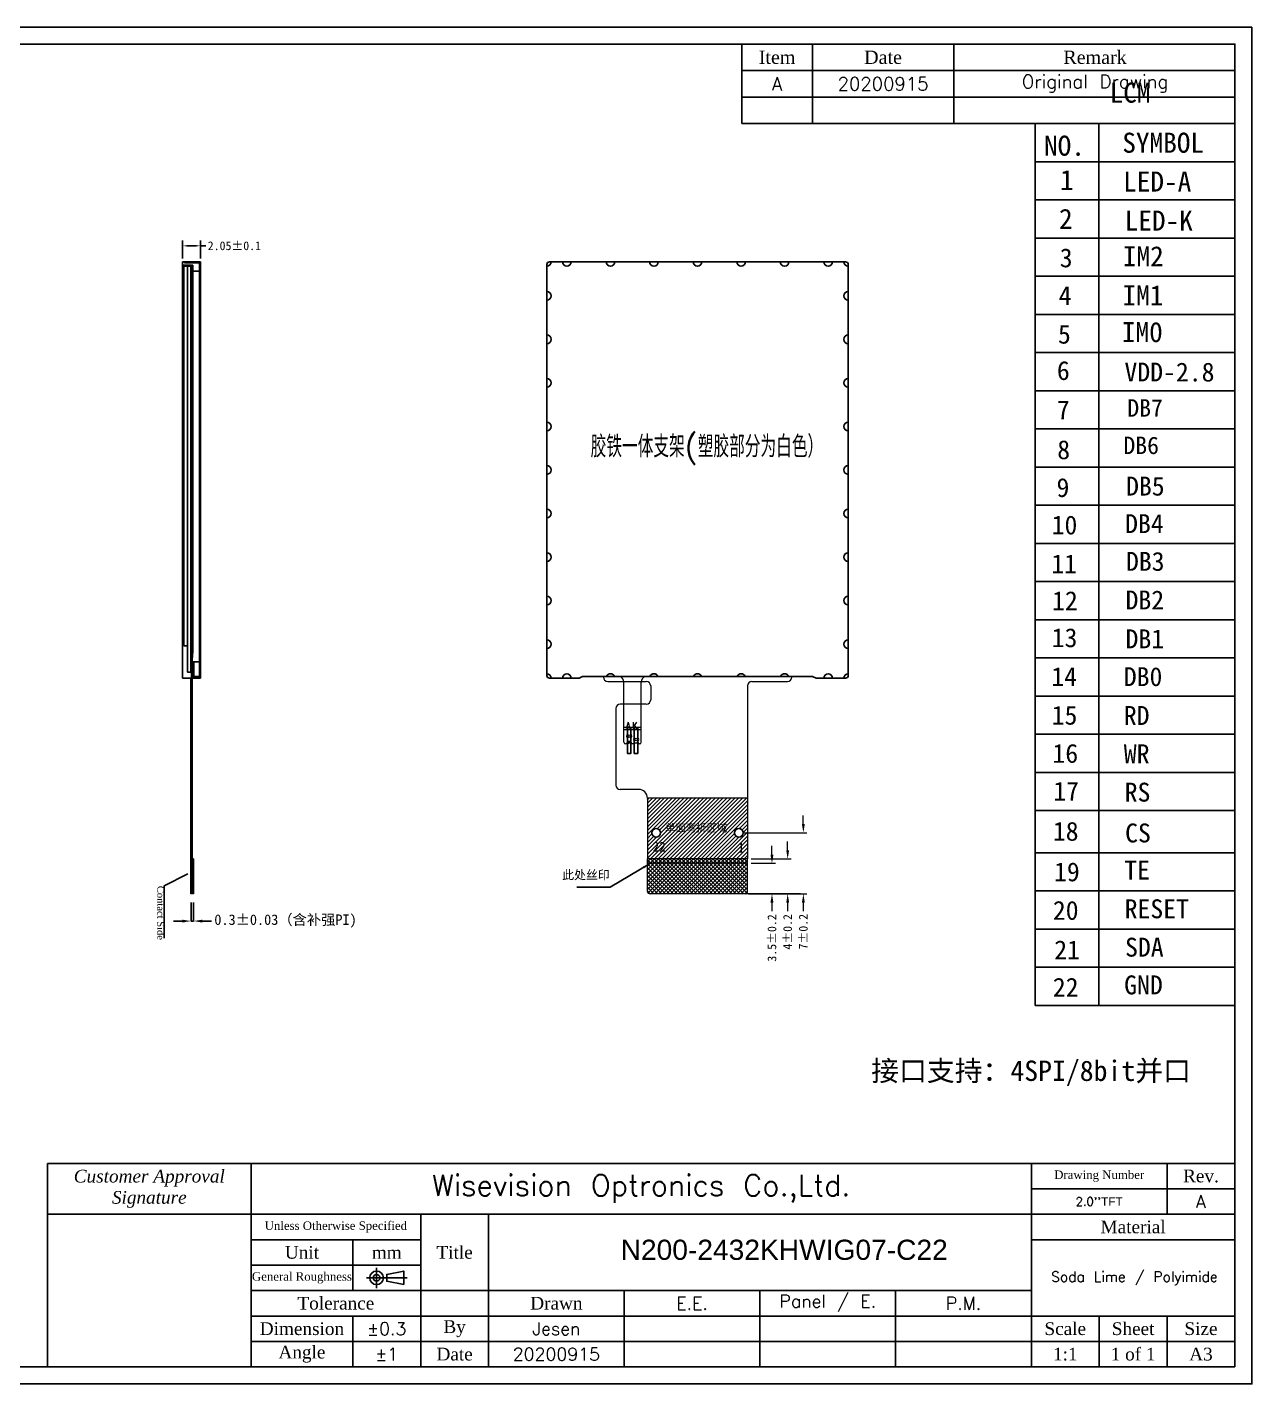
# Model space of a CAD drawing. Header units: millimetres. Extents: x 2479 to 2713, y 2230 to 2386.
# Drawn here: x 2572 to 2712.6, y 2230.1 to 2385.8 of the extents above; entities that cross this region are included whole.
import ezdxf

# ---------------------------------------------------------------- set-up
doc = ezdxf.new("R2010")
doc.units = ezdxf.units.MM
doc.linetypes.add('CENTER', pattern=[22, 20, -1, 0, -1])
for name, color, linetype in [('blu', 6, 'Continuous'), ('dim', 4, 'Continuous'), ('Dimension', 7, 'Continuous'), ('DWG', 7, 'Continuous'), ('fpc', 40, 'Continuous'), ('Frame', 7, 'Continuous'), ('Index', 7, 'Continuous'), ('OBJ-BEZAL', 3, 'Continuous'), ('TEXT', 7, 'Continuous')]:
    doc.layers.add(name, color=color, linetype=linetype)
doc.layers.add('标注', color=3, linetype='Continuous', lineweight=25)
doc.layers.add('遮光贴布', color=152, linetype='Continuous', lineweight=13)
doc.styles.add('RD', font='ROMAND.shx', dxfattribs={"width": 0.8})
doc.styles.get("Standard").update_dxf_attribs({"font": 'txt', "bigfont": 'gbcbig.shx'})
doc.styles.add('宋体', font='')
doc.styles.add('標注', font='')
doc.styles.get('宋体').set_extended_font_data('SimSun')
doc.styles.get('標注').set_extended_font_data('宋体')
doc.dimstyles.new('DIM', dxfattribs={"dimscale": 0.7, "dimtxt": 3, "dimasz": 2.5, "dimexe": 0.3, "dimexo": 0.2, "dimgap": 0.2, "dimtad": 0, "dimzin": 9, "dimdsep": 46, "dimtxsty": 'Standard', "dimcen": 0.5, "dimadec": 0, "dimazin": 0, "dimtp": 1.2, "dimtm": 1.2, "dimtfac": 1, "dimtmove": 0, "dimatfit": 3, "dimfxl": 1, "dimtolj": 1, "dimtzin": 1, "dimarcsym": 0})
doc.dimstyles.new('ISO-25$0', dxfattribs={"dimscale": 0.5, "dimtxt": 2, "dimasz": 2, "dimexe": 0.8, "dimexo": 0.8, "dimtad": 0, "dimrnd": 0.01, "dimzin": 9, "dimdsep": 46, "dimtxsty": 'Standard', "dimcen": 2.5, "dimadec": 0, "dimazin": 2, "dimtfac": 1, "dimtofl": 0, "dimtmove": 0, "dimatfit": 0, "dimfxl": 1, "dimlwd": 13, "dimlwe": 13, "dimarcsym": 0})
doc.dimstyles.get("Standard").update_dxf_attribs({"dimscale": 0.4, "dimtxt": 0.18, "dimasz": 0.18, "dimexe": 0.18, "dimexo": 0.0625, "dimgap": 0.09, "dimtad": 0, "dimtih": 1, "dimtoh": 1, "dimdec": 4, "dimzin": 0, "dimdsep": 46, "dimtxsty": 'Standard', "dimcen": 0.09, "dimadec": 0, "dimazin": 0, "dimtfac": 1, "dimtdec": 4, "dimtofl": 0, "dimtmove": 0, "dimatfit": 3, "dimfxl": 1, "dimtolj": 1, "dimtzin": 0, "dimarcsym": 0})
doc.dimstyles.new('副本 標注', dxfattribs={"dimscale": 0, "dimtxt": 0.8, "dimasz": 0.6, "dimexe": 0.6, "dimexo": 0.4, "dimgap": 0.2, "dimtad": 0, "dimdsep": 46, "dimtxsty": '標注', "dimcen": 0.6, "dimazin": 2, "dimtfac": 1, "dimtmove": 0, "dimatfit": 3, "dimfxl": 1, "dimtolj": 1, "dimtzin": 0, "dimarcsym": 0})
doc.dimstyles.new('标注', dxfattribs={"dimtxt": 1.2, "dimasz": 1, "dimexe": 0, "dimexo": 1, "dimgap": 0.2, "dimtad": 0, "dimrnd": 0.0005, "dimzin": 9, "dimdsep": 46, "dimtxsty": 'Standard', "dimcen": 0, "dimclrd": 3, "dimclre": 3, "dimclrt": 3, "dimadec": 0, "dimazin": 0, "dimtfac": 1, "dimtmove": 0, "dimatfit": 3, "dimfxl": 1, "dimlwd": -1, "dimlwe": -1, "dimarcsym": 0})

# ---------------------------------------------------------------- blocks, each defined once
blk = doc.blocks.new('*D63')
at = {"color": 0, "lineweight": -2}
for p, q in [((2589.84, 2359.3), (2589.84, 2361.34)), ((2590.44, 2360.74), (2591.29, 2360.74)), ((2591.89, 2359.3), (2591.89, 2361.34)), ((2591.89, 2360.74), (2592.49, 2360.74))]:
    blk.add_line(p, q, dxfattribs=at)
at = {"color": 0}
for points in [[(2590.44, 2360.84), (2590.44, 2360.64), (2589.84, 2360.74)], [(2591.29, 2360.84), (2591.29, 2360.64), (2591.89, 2360.74)]]:
    blk.add_solid(points, dxfattribs=at)
at = {"layer": 'Defpoints', "color": 0}
for p in [(2591.89, 2360.74), (2589.84, 2358.9), (2591.89, 2358.9)]:
    blk.add_point(p, dxfattribs=at)
at = {"color": 0, "insert": (2595.78, 2360.74), "char_height": 1, "attachment_point": 5, "style": '標注'}
blk.add_mtext('\\A1;2.05%%p0.1', dxfattribs=at)
blk = doc.blocks.new('*D90')
at = {"color": 7, "lineweight": 13}
for p, q in [((2659.29, 2291.34), (2659.29, 2292.34)), ((2655.1, 2290.34), (2659.69, 2290.34)), ((2654.8, 2286.34), (2659.69, 2286.34)), ((2659.29, 2285.34), (2659.29, 2284.34))]:
    blk.add_line(p, q, dxfattribs=at)
at = {"color": 7}
for points in [[(2659.13, 2291.34), (2659.46, 2291.34), (2659.29, 2290.34)], [(2659.13, 2285.34), (2659.46, 2285.34), (2659.29, 2286.34)]]:
    blk.add_solid(points, dxfattribs=at)
at = {"layer": 'Defpoints', "color": 0}
for p in [(2654.7, 2290.34), (2654.4, 2286.34), (2659.29, 2286.34)]:
    blk.add_point(p, dxfattribs=at)
at = {"color": 7, "insert": (2659.29, 2281.97), "char_height": 1, "attachment_point": 5, "rotation": 90, "style": '宋体'}
blk.add_mtext('4±0.2', dxfattribs=at)
blk = doc.blocks.new('*D91')
at = {"color": 7, "lineweight": 13}
for p, q in [((2657.49, 2290.84), (2657.49, 2291.84)), ((2655.1, 2289.84), (2657.89, 2289.84)), ((2654.8, 2286.34), (2657.89, 2286.34)), ((2657.49, 2285.34), (2657.49, 2284.34))]:
    blk.add_line(p, q, dxfattribs=at)
at = {"color": 7}
for points in [[(2657.32, 2290.84), (2657.66, 2290.84), (2657.49, 2289.84)], [(2657.32, 2285.34), (2657.66, 2285.34), (2657.49, 2286.34)]]:
    blk.add_solid(points, dxfattribs=at)
at = {"layer": 'Defpoints', "color": 0}
for p in [(2654.7, 2289.84), (2654.4, 2286.34), (2657.49, 2286.34)]:
    blk.add_point(p, dxfattribs=at)
at = {"color": 7, "insert": (2657.49, 2281.27), "char_height": 1, "attachment_point": 5, "rotation": 90, "style": '宋体'}
blk.add_mtext('3.5±0.2', dxfattribs=at)
blk = doc.blocks.new('*D92')
at = {"color": 7, "lineweight": 13}
for p, q in [((2661.09, 2294.34), (2661.09, 2295.34)), ((2654.1, 2293.34), (2661.49, 2293.34)), ((2654.8, 2286.34), (2661.49, 2286.34)), ((2661.09, 2285.34), (2661.09, 2284.34))]:
    blk.add_line(p, q, dxfattribs=at)
at = {"color": 7}
for points in [[(2660.93, 2294.34), (2661.26, 2294.34), (2661.09, 2293.34)], [(2660.93, 2285.34), (2661.26, 2285.34), (2661.09, 2286.34)]]:
    blk.add_solid(points, dxfattribs=at)
at = {"layer": 'Defpoints', "color": 0}
for p in [(2653.7, 2293.34), (2654.4, 2286.34), (2661.09, 2286.34)]:
    blk.add_point(p, dxfattribs=at)
at = {"color": 7, "insert": (2661.09, 2281.99), "char_height": 1, "attachment_point": 5, "rotation": 90, "style": '宋体'}
blk.add_mtext('7±0.2', dxfattribs=at)
blk = doc.blocks.new('*D93')
at = {"color": 7}
for p, q in [((2590.8, 2285.34), (2590.8, 2283.21)), ((2591.1, 2285.34), (2591.1, 2283.21)), ((2589.8, 2283.21), (2588.8, 2283.21)), ((2590.8, 2283.21), (2591.1, 2283.21)), ((2592.1, 2283.21), (2593.14, 2283.21))]:
    blk.add_line(p, q, dxfattribs=at)
for points in [[(2589.8, 2283.37), (2589.8, 2283.04), (2590.8, 2283.21)], [(2592.1, 2283.37), (2592.1, 2283.04), (2591.1, 2283.21)]]:
    blk.add_solid(points, dxfattribs=at)
at = {"layer": 'Defpoints', "color": 0}
for p in [(2590.8, 2286.34), (2591.1, 2286.34), (2591.1, 2283.21)]:
    blk.add_point(p, dxfattribs=at)
at = {"color": 7, "insert": (2601.65, 2283.21), "char_height": 1.2, "attachment_point": 5, "style": '宋体'}
blk.add_mtext('0.3%%p0.03（含补强PI)', dxfattribs=at)

msp = doc.modelspace()

# ---------------------------------------------------------------- hatches: boundary and pattern name
h = msp.add_hatch()
h.set_pattern_fill('ANSI31', color=256, scale=0.1, style=0)
h.set_pattern_definition([(45, (2024.5565, 1548.78153), (-0.2245064, 0.2245064), [])])
edge = h.paths.add_edge_path(flags=16)
edge.add_arc((2644.195, 2293.333), 0.5, 0, 360)
edge = h.paths.add_edge_path(flags=16)
edge.add_arc((2653.695, 2293.343), 0.5, 0, 360)
h.paths.add_polyline_path([(2654.695, 2297.322), (2643.195, 2297.322), (2643.195, 2290.343), (2654.695, 2290.343)])
h.paths.add_polyline_path([(2644.829, 2294.55), (2652.566, 2294.55), (2652.566, 2292.972), (2644.829, 2292.972)], flags=24)
h.paths.add_polyline_path([(2643.616, 2292.587), (2645.574, 2292.587), (2645.574, 2290.919), (2643.616, 2290.919)], flags=24)
h.paths.add_polyline_path([(2653.595, 2292.469), (2654.602, 2292.469), (2654.602, 2290.801), (2653.595, 2290.801)], flags=24)
h = msp.add_hatch()
h.set_pattern_fill('ANSI37', color=256, scale=0.1, style=0)
h.set_pattern_definition([(135, (3126.33608, 1548.78153), (0.2245064, 0.2245064), []), (45, (3126.33608, 1548.78153), (0.2245064, -0.2245064), [])])
edge = h.paths.add_edge_path()
edge.add_line((2591.098, 2290.343), (2591.098, 2286.343))
edge.add_line((2591.098, 2290.343), (2590.918, 2290.343))
edge.add_line((2590.918, 2290.343), (2590.918, 2286.343))
at = {"true_color": 0xff8000}
h = msp.add_hatch(dxfattribs=at)
h.set_pattern_fill('ANSI37', color=30, scale=0.1, style=0)
h.set_pattern_definition([(135, (3141.27524, 1548.78153), (0.2245064, 0.2245064), []), (45, (3141.27524, 1548.78153), (0.2245064, -0.2245064), [])])
edge = h.paths.add_edge_path()
edge.add_line((2654.695, 2290.343), (2643.195, 2290.343))
edge.add_line((2654.695, 2286.643), (2654.695, 2290.343))
edge.add_line((2643.195, 2286.643), (2643.195, 2290.343))
edge.add_line((2654.395, 2286.343), (2643.495, 2286.343))
edge.add_arc((2643.495, 2286.643), 0.3, 180, 270)
edge.add_arc((2654.395, 2286.643), 0.3, 270, 360)

# ---------------------------------------------------------------- linework, layer by layer
at = {"color": 0}
for p, q in [((2589.838, 2358.503), (2589.838, 2358.903)), ((2589.838, 2311.103), (2589.838, 2352.576))]:
    msp.add_line(p, q, dxfattribs=at)
for p, q in [((2590.998, 2314.193), (2590.998, 2358.503)), ((2589.968, 2358.403), (2590.368, 2358.403)), ((2589.988, 2358.403), (2589.988, 2314.802)), ((2590.368, 2358.403), (2590.768, 2358.403)), ((2590.388, 2358.403), (2590.388, 2311.803)), ((2590.788, 2358.403), (2590.788, 2311.803)), ((2589.988, 2314.802), (2590.388, 2314.802)), ((2590.388, 2311.803), (2590.788, 2311.803)), ((2590.918, 2311.103), (2590.918, 2313.193)), ((2591.128, 2311.103), (2589.838, 2311.103)), ((2591.098, 2290.343), (2591.098, 2286.343))]:
    msp.add_line(p, q)
at = {"color": 6}
msp.add_line((2591.128, 2311.103), (2591.888, 2311.103), dxfattribs=at)
for points in [[(2589.838, 2358.203), (2589.988, 2358.203), (2589.988, 2315.002), (2589.838, 2315.002)], [(2590.788, 2358.203), (2590.938, 2358.203), (2590.938, 2315.002), (2590.788, 2315.002)]]:
    msp.add_lwpolyline(points, close=True, dxfattribs=at)
for points in [[(2640.89, 2305.453), (2641.29, 2305.453), (2641.29, 2302.453), (2640.89, 2302.453)], [(2641.69, 2305.453), (2642.09, 2305.453), (2642.09, 2302.453), (2641.69, 2302.453)]]:
    msp.add_lwpolyline(points, close=True)
at = {"layer": 'blu', "color": 6, "lineweight": 5}
msp.add_line((2631.945, 2358.903), (2665.945, 2358.903), dxfattribs=at)
at = {"layer": 'dim', "color": 6}
for p, q in [((2590.038, 2358.903), (2591.888, 2358.903)), ((2590.038, 2358.803), (2590.038, 2358.903)), ((2590.038, 2358.803), (2591.788, 2358.803)), ((2591.788, 2311.303), (2591.788, 2358.803)), ((2591.888, 2311.103), (2591.888, 2358.903)), ((2631.645, 2358.603), (2631.645, 2311.403)), ((2631.645, 2358.603), (2631.645, 2311.403)), ((2631.645, 2358.603), (2631.645, 2311.403)), ((2665.945, 2358.903), (2631.945, 2358.903)), ((2665.945, 2358.903), (2631.945, 2358.903)), ((2666.245, 2358.603), (2666.245, 2311.403)), ((2666.245, 2358.603), (2666.245, 2311.403)), ((2666.245, 2358.603), (2666.245, 2311.403)), ((2631.945, 2311.103), (2635.345, 2311.103)), ((2635.345, 2311.103), (2631.945, 2311.103)), ((2631.945, 2311.103), (2635.345, 2311.103)), ((2635.345, 2311.103), (2635.746, 2311.303)), ((2662.145, 2311.303), (2635.746, 2311.303)), ((2662.545, 2311.103), (2662.145, 2311.303)), ((2662.545, 2311.103), (2665.945, 2311.103)), ((2665.945, 2311.103), (2662.545, 2311.103)), ((2662.545, 2311.103), (2665.945, 2311.103))]:
    msp.add_line(p, q, dxfattribs=at)
at = {"layer": 'dim', "color": 3}
msp.add_line((2641.09, 2303.678), (2641.09, 2303.886), dxfattribs=at)
at = {"layer": 'dim', "color": 6}
for centre, start, end in [((2631.945, 2358.603), 90, 180), ((2665.945, 2358.603), 0, 90), ((2631.945, 2311.403), 180, 270), ((2665.945, 2311.403), 270, 0)]:
    msp.add_arc(centre, 0.3, start, end, dxfattribs=at)
at = {"layer": 'DWG', "color": 30}
for p, q in [((2590.798, 2286.343), (2590.798, 2311.103)), ((2590.918, 2308.352), (2590.918, 2292.742))]:
    msp.add_line(p, q, dxfattribs=at)
at = {"layer": 'DWG', "color": 30, "lineweight": 0}
for p, q in [((2590.918, 2311.103), (2590.918, 2286.343)), ((2638.135, 2311.303), (2638.135, 2311.218)), ((2638.635, 2310.718), (2643.066, 2310.718)), ((2640.065, 2310.718), (2643.066, 2310.718)), ((2643.566, 2310.218), (2643.566, 2308.603)), ((2654.695, 2310.218), (2654.695, 2290.343)), ((2655.195, 2310.718), (2659.255, 2310.718)), ((2659.755, 2311.303), (2659.755, 2311.218)), ((2639.565, 2307.603), (2639.565, 2298.822)), ((2643.066, 2308.103), (2640.065, 2308.103)), ((2642.195, 2298.322), (2640.065, 2298.322)), ((2643.195, 2297.322), (2643.195, 2290.343)), ((2654.695, 2297.322), (2643.195, 2297.322)), ((2643.195, 2297.322), (2643.195, 2290.343)), ((2654.695, 2297.322), (2654.695, 2290.343)), ((2654.695, 2290.343), (2643.195, 2290.343)), ((2643.195, 2286.643), (2643.195, 2290.343)), ((2643.195, 2286.643), (2643.195, 2290.343)), ((2654.695, 2286.643), (2654.695, 2290.343)), ((2654.695, 2286.643), (2654.695, 2290.343)), ((2654.695, 2289.843), (2643.195, 2289.843)), ((2590.918, 2286.343), (2590.798, 2286.343)), ((2654.395, 2286.343), (2643.495, 2286.343)), ((2654.395, 2286.343), (2643.495, 2286.343))]:
    msp.add_line(p, q, dxfattribs=at)
at = {"layer": 'DWG', "color": 40, "lineweight": 0}
for p, q in [((2654.695, 2297.322), (2654.695, 2290.343)), ((2660.756, 2286.343), (2647.906, 2286.343))]:
    msp.add_line(p, q, dxfattribs=at)
at = {"layer": 'DWG', "color": 7, "lineweight": 0}
for p, q in [((2590.918, 2290.343), (2590.918, 2286.343)), ((2591.098, 2290.343), (2590.918, 2290.343)), ((2591.098, 2290.343), (2591.098, 2286.343)), ((2643.845, 2289.843), (2643.545, 2289.843)), ((2644.345, 2289.843), (2644.045, 2289.843)), ((2644.845, 2289.843), (2644.545, 2289.843)), ((2645.345, 2289.843), (2645.045, 2289.843)), ((2645.845, 2289.843), (2645.545, 2289.843)), ((2646.345, 2289.843), (2646.045, 2289.843)), ((2646.845, 2289.843), (2646.545, 2289.843)), ((2647.345, 2289.843), (2647.045, 2289.843)), ((2647.845, 2289.843), (2647.545, 2289.843)), ((2648.345, 2289.843), (2648.045, 2289.843)), ((2648.845, 2289.843), (2648.545, 2289.843)), ((2649.345, 2289.843), (2649.045, 2289.843)), ((2649.845, 2289.843), (2649.545, 2289.843)), ((2650.345, 2289.843), (2650.045, 2289.843)), ((2650.845, 2289.843), (2650.545, 2289.843)), ((2651.345, 2289.843), (2651.045, 2289.843)), ((2651.845, 2289.843), (2651.545, 2289.843)), ((2652.345, 2289.843), (2652.045, 2289.843)), ((2652.845, 2289.843), (2652.545, 2289.843)), ((2653.345, 2289.843), (2653.045, 2289.843)), ((2653.845, 2289.843), (2653.545, 2289.843)), ((2654.345, 2289.843), (2654.045, 2289.843)), ((2591.098, 2286.343), (2590.918, 2286.343)), ((2654.395, 2286.343), (2643.495, 2286.343))]:
    msp.add_line(p, q, dxfattribs=at)
at = {"layer": 'DWG', "color": 7, "lineweight": 0, "const_width": 0.1}
msp.add_lwpolyline([(2654.695, 2289.843), (2643.195, 2289.843)], dxfattribs=at)
at = {"layer": 'DWG', "color": 30, "lineweight": 0}
for centre, radius, start, end in [((2638.635, 2311.218), 0.5, 180, 270), ((2643.066, 2310.218), 0.5, 0, 90), ((2643.066, 2310.218), 0.5, 0, 90), ((2655.195, 2310.218), 0.5, 90, 180), ((2655.195, 2310.218), 0.5, 90, 180), ((2659.255, 2311.218), 0.5, 270, 0), ((2640.065, 2307.603), 0.5, 90, 180), ((2643.066, 2308.603), 0.5, 270, 0), ((2640.065, 2298.822), 0.5, 180, 270), ((2642.195, 2297.322), 1, 0, 90), ((2642.195, 2297.322), 1, 0, 90), ((2643.495, 2286.643), 0.3, 180, 270), ((2643.495, 2286.643), 0.3, 180, 270), ((2643.495, 2286.643), 0.3, 180, 270), ((2643.495, 2286.643), 0.3, 180, 270), ((2654.395, 2286.643), 0.3, 270, 0), ((2654.395, 2286.643), 0.3, 270, 0), ((2654.395, 2286.643), 0.3, 270, 0), ((2654.395, 2286.643), 0.3, 270, 0)]:
    msp.add_arc(centre, radius, start, end, dxfattribs=at)
at = {"layer": 'fpc', "lineweight": 5}
for p, q in [((2640.49, 2303.753), (2640.49, 2310.603)), ((2642.49, 2303.753), (2642.49, 2310.603)), ((2642.49, 2305.453), (2640.49, 2305.453)), ((2642.49, 2305.153), (2640.49, 2305.153)), ((2640.89, 2305.453), (2640.89, 2304.676)), ((2640.89, 2305.153), (2640.89, 2304.676)), ((2640.89, 2304.229), (2640.89, 2303.776)), ((2640.89, 2304.229), (2640.89, 2303.776)), ((2641.29, 2305.453), (2641.29, 2304.676)), ((2641.29, 2305.153), (2641.29, 2304.676)), ((2641.29, 2304.229), (2641.29, 2303.776)), ((2641.29, 2304.229), (2641.29, 2303.776)), ((2641.69, 2305.453), (2641.69, 2304.276)), ((2641.69, 2305.153), (2641.69, 2304.276)), ((2642.09, 2305.453), (2642.09, 2304.276)), ((2642.09, 2305.153), (2642.09, 2304.276)), ((2640.965, 2303.553), (2640.69, 2303.553)), ((2640.965, 2303.553), (2640.69, 2303.553)), ((2641.765, 2303.553), (2641.215, 2303.553)), ((2641.765, 2303.553), (2641.215, 2303.553)), ((2641.69, 2303.829), (2641.69, 2303.776)), ((2641.69, 2303.829), (2641.69, 2303.776)), ((2642.29, 2303.553), (2642.015, 2303.553)), ((2642.29, 2303.553), (2642.015, 2303.553)), ((2642.09, 2303.829), (2642.09, 2303.776)), ((2642.09, 2303.829), (2642.09, 2303.776))]:
    msp.add_line(p, q, dxfattribs=at)
for centre in [(2641.09, 2304.453), (2641.09, 2304.453), (2641.89, 2304.053), (2641.89, 2304.053)]:
    msp.add_circle(centre, 0.15, dxfattribs=at)
at = {"layer": 'fpc', "color": 40}
for centre in [(2644.195, 2293.333), (2644.195, 2293.333), (2653.695, 2293.343)]:
    msp.add_circle(centre, 0.5, dxfattribs=at)
at = {"layer": 'fpc', "color": 30}
for centre in [(2644.195, 2293.333), (2653.695, 2293.343)]:
    msp.add_circle(centre, 0.5, dxfattribs=at)
at = {"layer": 'fpc', "lineweight": 5}
for centre, radius, start, end in [((2639.69, 2310.603), 0.8, 0, 61.04498), ((2639.69, 2310.603), 0.8, 0, 61.04498), ((2643.29, 2310.603), 0.8, 118.95502, 180), ((2643.29, 2310.603), 0.8, 118.95502, 180), ((2641.09, 2304.453), 0.3, 131.81031, 228.18969), ((2641.09, 2304.453), 0.3, 131.81031, 228.18969), ((2641.09, 2304.453), 0.3, 311.81031, 48.18969), ((2641.09, 2304.453), 0.3, 311.81031, 48.18969), ((2641.89, 2304.053), 0.3, 131.81031, 228.18969), ((2641.89, 2304.053), 0.3, 131.81031, 228.18969), ((2641.89, 2304.053), 0.3, 311.81031, 48.18969), ((2641.89, 2304.053), 0.3, 311.81031, 48.18969), ((2640.69, 2303.753), 0.2, 180, 270), ((2640.69, 2303.753), 0.2, 180, 270), ((2641.09, 2303.553), 0.3, 131.81031, 180), ((2641.09, 2303.553), 0.3, 131.81031, 180), ((2641.09, 2303.553), 0.125, 0, 180), ((2641.09, 2303.553), 0.125, 0, 180), ((2641.09, 2303.553), 0.3, 360, 48.18969), ((2641.09, 2303.553), 0.3, 360, 48.18969), ((2641.89, 2303.553), 0.3, 131.81031, 180), ((2641.89, 2303.553), 0.3, 131.81031, 180), ((2641.89, 2303.553), 0.125, 360, 180), ((2641.89, 2303.553), 0.125, 360, 180), ((2641.89, 2303.553), 0.3, 360, 48.18969), ((2641.89, 2303.553), 0.3, 360, 48.18969), ((2642.29, 2303.753), 0.2, 270, 0), ((2642.29, 2303.753), 0.2, 270, 0)]:
    msp.add_arc(centre, radius, start, end, dxfattribs=at)
at = {"layer": 'Frame', "color": 7}
for p, q in [((2654.024, 2374.779), (2654.024, 2383.903)), ((2662.134, 2374.779), (2662.134, 2383.903)), ((2678.354, 2374.779), (2678.354, 2383.903)), ((2654.024, 2380.861), (2710.631, 2380.861)), ((2654.024, 2377.82), (2710.631, 2377.82)), ((2654.024, 2377.82), (2710.631, 2377.82)), ((2654.024, 2374.779), (2710.631, 2374.779)), ((2574.325, 2232.019), (2574.325, 2255.386)), ((2574.325, 2255.386), (2710.631, 2255.386)), ((2597.692, 2232.019), (2597.692, 2255.386)), ((2687.265, 2232.019), (2687.265, 2255.386)), ((2702.842, 2249.544), (2702.842, 2255.386)), ((2687.265, 2252.465), (2710.631, 2252.465)), ((2574.325, 2249.544), (2710.631, 2249.544)), ((2617.164, 2232.019), (2617.164, 2249.544)), ((2624.953, 2232.019), (2624.953, 2249.544)), ((2597.692, 2246.623), (2617.164, 2246.623)), ((2609.375, 2240.781), (2609.375, 2246.623)), ((2687.265, 2246.623), (2710.631, 2246.623)), ((2597.692, 2243.702), (2617.164, 2243.702)), ((2597.692, 2240.781), (2687.265, 2240.781)), ((2640.531, 2232.019), (2640.531, 2240.781)), ((2656.109, 2232.019), (2656.109, 2240.781)), ((2671.687, 2232.019), (2671.687, 2240.781)), ((2597.692, 2237.86), (2710.631, 2237.86)), ((2609.375, 2232.019), (2609.375, 2237.86)), ((2695.053, 2232.019), (2695.053, 2237.86)), ((2702.842, 2232.019), (2702.842, 2237.86)), ((2597.692, 2234.94), (2710.631, 2234.94))]:
    msp.add_line(p, q, dxfattribs=at)
at = {"layer": 'Frame', "color": 7, "linetype": 'CENTER'}
for p, q in [((2612.101, 2243.41), (2612.101, 2241.073)), ((2615.606, 2242.242), (2610.933, 2242.242))]:
    msp.add_line(p, q, dxfattribs=at)
at = {"layer": 'Frame', "color": 7}
for points in [[(2712.579, 2385.85), (2478.911, 2385.85), (2478.911, 2230.072), (2712.579, 2230.072)], [(2710.631, 2232.019), (2480.858, 2232.019), (2480.858, 2383.903), (2710.631, 2383.903)], [(2615.217, 2241.463), (2615.217, 2243.021), (2613.27, 2242.631), (2613.27, 2241.852)]]:
    msp.add_lwpolyline(points, close=True, dxfattribs=at)
for radius in [0.779, 0.389]:
    msp.add_circle((2612.101, 2242.242), radius, dxfattribs=at)
at = {"layer": 'OBJ-BEZAL', "color": 6}
for centre, start, end in [((2631.645, 2358.903), 270, 0), ((2631.645, 2358.903), 270, 0), ((2633.945, 2358.903), 180, 0), ((2633.945, 2358.903), 180, 0), ((2633.945, 2358.903), 180, 0), ((2633.945, 2358.903), 180, 0), ((2633.945, 2358.903), 180, 0), ((2633.945, 2358.903), 180, 0), ((2633.945, 2358.903), 180, 0), ((2633.945, 2358.903), 180, 0), ((2633.945, 2358.903), 180, 0), ((2633.945, 2358.903), 180, 0), ((2633.945, 2358.903), 180, 0), ((2633.945, 2358.903), 180, 0), ((2633.945, 2358.903), 180, 0), ((2633.945, 2358.903), 180, 0), ((2633.945, 2358.903), 180, 0), ((2638.945, 2358.903), 180, 0), ((2638.945, 2358.903), 180, 0), ((2638.945, 2358.903), 180, 0), ((2638.945, 2358.903), 180, 0), ((2638.945, 2358.903), 180, 0), ((2638.945, 2358.903), 180, 0), ((2638.945, 2358.903), 180, 0), ((2638.945, 2358.903), 180, 0), ((2638.945, 2358.903), 180, 0), ((2638.945, 2358.903), 180, 0), ((2638.945, 2358.903), 180, 0), ((2638.945, 2358.903), 180, 0), ((2638.945, 2358.903), 180, 0), ((2638.945, 2358.903), 180, 0), ((2638.945, 2358.903), 180, 0), ((2643.945, 2358.903), 180, 0), ((2643.945, 2358.903), 180, 0), ((2643.945, 2358.903), 180, 0), ((2643.945, 2358.903), 180, 0), ((2643.945, 2358.903), 180, 0), ((2643.945, 2358.903), 180, 0), ((2643.945, 2358.903), 180, 0), ((2643.945, 2358.903), 180, 0), ((2643.945, 2358.903), 180, 0), ((2643.945, 2358.903), 180, 0), ((2643.945, 2358.903), 180, 0), ((2643.945, 2358.903), 180, 0), ((2643.945, 2358.903), 180, 0), ((2643.945, 2358.903), 180, 0), ((2643.945, 2358.903), 180, 0), ((2648.945, 2358.903), 180, 0), ((2648.945, 2358.903), 180, 0), ((2648.945, 2358.903), 180, 0), ((2648.945, 2358.903), 180, 0), ((2648.945, 2358.903), 180, 0), ((2648.945, 2358.903), 180, 0), ((2648.945, 2358.903), 180, 0), ((2648.945, 2358.903), 180, 0), ((2648.945, 2358.903), 180, 0), ((2648.945, 2358.903), 180, 0), ((2648.945, 2358.903), 180, 0), ((2648.945, 2358.903), 180, 0), ((2648.945, 2358.903), 180, 0), ((2648.945, 2358.903), 180, 0), ((2648.945, 2358.903), 180, 0), ((2653.945, 2358.903), 180, 0), ((2653.945, 2358.903), 180, 0), ((2653.945, 2358.903), 180, 0), ((2653.945, 2358.903), 180, 0), ((2653.945, 2358.903), 180, 0), ((2653.945, 2358.903), 180, 0), ((2653.945, 2358.903), 180, 0), ((2653.945, 2358.903), 180, 0), ((2653.945, 2358.903), 180, 0), ((2653.945, 2358.903), 180, 0), ((2653.945, 2358.903), 180, 0), ((2653.945, 2358.903), 180, 0), ((2653.945, 2358.903), 180, 0), ((2653.945, 2358.903), 180, 0), ((2653.945, 2358.903), 180, 0), ((2658.945, 2358.903), 180, 0), ((2658.945, 2358.903), 180, 0), ((2658.945, 2358.903), 180, 0), ((2658.945, 2358.903), 180, 0), ((2658.945, 2358.903), 180, 0), ((2658.945, 2358.903), 180, 0), ((2658.945, 2358.903), 180, 0), ((2658.945, 2358.903), 180, 0), ((2658.945, 2358.903), 180, 0), ((2658.945, 2358.903), 180, 0), ((2658.945, 2358.903), 180, 0), ((2658.945, 2358.903), 180, 0), ((2658.945, 2358.903), 180, 0), ((2658.945, 2358.903), 180, 0), ((2658.945, 2358.903), 180, 0), ((2663.945, 2358.903), 180, 0), ((2663.945, 2358.903), 180, 0), ((2663.945, 2358.903), 180, 0), ((2663.945, 2358.903), 180, 0), ((2663.945, 2358.903), 180, 0), ((2663.945, 2358.903), 180, 0), ((2663.945, 2358.903), 180, 0), ((2663.945, 2358.903), 180, 0), ((2663.945, 2358.903), 180, 0), ((2663.945, 2358.903), 180, 0), ((2663.945, 2358.903), 180, 0), ((2663.945, 2358.903), 180, 0), ((2663.945, 2358.903), 180, 0), ((2663.945, 2358.903), 180, 0), ((2663.945, 2358.903), 180, 0), ((2666.245, 2358.903), 180, 270), ((2666.245, 2358.903), 180, 270), ((2631.645, 2355.003), 270, 90), ((2631.645, 2355.003), 270, 90), ((2631.645, 2355.003), 270, 90), ((2631.645, 2355.003), 270, 90), ((2666.245, 2355.003), 90, 270), ((2666.245, 2355.003), 90, 270), ((2666.245, 2355.003), 90, 270), ((2666.245, 2355.003), 90, 270), ((2631.645, 2350.003), 270, 90), ((2631.645, 2350.003), 270, 90), ((2631.645, 2350.003), 270, 90), ((2631.645, 2350.003), 270, 90), ((2666.245, 2350.003), 90, 270), ((2666.245, 2350.003), 90, 270), ((2666.245, 2350.003), 90, 270), ((2666.245, 2350.003), 90, 270), ((2631.645, 2345.003), 270, 90), ((2631.645, 2345.003), 270, 90), ((2631.645, 2345.003), 270, 90), ((2631.645, 2345.003), 270, 90), ((2666.245, 2345.003), 90, 270), ((2666.245, 2345.003), 90, 270), ((2666.245, 2345.003), 90, 270), ((2666.245, 2345.003), 90, 270), ((2631.645, 2340.003), 270, 90), ((2631.645, 2340.003), 270, 90), ((2631.645, 2340.003), 270, 90), ((2631.645, 2340.003), 270, 90), ((2666.245, 2340.003), 90, 270), ((2666.245, 2340.003), 90, 270), ((2666.245, 2340.003), 90, 270), ((2666.245, 2340.003), 90, 270), ((2631.645, 2335.003), 270, 90), ((2631.645, 2335.003), 270, 90), ((2631.645, 2335.003), 270, 90), ((2631.645, 2335.003), 270, 90), ((2666.245, 2335.003), 90, 270), ((2666.245, 2335.003), 90, 270), ((2666.245, 2335.003), 90, 270), ((2666.245, 2335.003), 90, 270), ((2631.645, 2330.003), 270, 90), ((2631.645, 2330.003), 270, 90), ((2631.645, 2330.003), 270, 90), ((2631.645, 2330.003), 270, 90), ((2666.245, 2330.003), 90, 270), ((2666.245, 2330.003), 90, 270), ((2666.245, 2330.003), 90, 270), ((2666.245, 2330.003), 90, 270), ((2631.645, 2325.003), 270, 90), ((2631.645, 2325.003), 270, 90), ((2631.645, 2325.003), 270, 90), ((2631.645, 2325.003), 270, 90), ((2666.245, 2325.003), 90, 270), ((2666.245, 2325.003), 90, 270), ((2666.245, 2325.003), 90, 270), ((2666.245, 2325.003), 90, 270), ((2631.645, 2320.003), 270, 90), ((2631.645, 2320.003), 270, 90), ((2631.645, 2320.003), 270, 90), ((2631.645, 2320.003), 270, 90), ((2666.245, 2320.003), 90, 270), ((2666.245, 2320.003), 90, 270), ((2666.245, 2320.003), 90, 270), ((2666.245, 2320.003), 90, 270), ((2631.645, 2315.003), 270, 90), ((2631.645, 2315.003), 270, 90), ((2631.645, 2315.003), 270, 90), ((2631.645, 2315.003), 270, 90), ((2666.245, 2315.003), 90, 270), ((2666.245, 2315.003), 90, 270), ((2666.245, 2315.003), 90, 270), ((2666.245, 2315.003), 90, 270), ((2631.645, 2311.103), 0, 90), ((2631.645, 2311.103), 0, 90), ((2633.945, 2311.103), 0, 180), ((2633.945, 2311.103), 0, 180), ((2633.945, 2311.103), 0, 180), ((2633.945, 2311.103), 0, 180), ((2633.945, 2311.103), 0, 180), ((2633.945, 2311.103), 0, 180), ((2633.945, 2311.103), 0, 180), ((2633.945, 2311.103), 0, 180), ((2633.945, 2311.103), 0, 180), ((2633.945, 2311.103), 0, 180), ((2633.945, 2311.103), 0, 180), ((2633.945, 2311.103), 0, 180), ((2633.945, 2311.103), 0, 180), ((2633.945, 2311.103), 0, 180), ((2633.945, 2311.103), 0, 180), ((2638.945, 2311.103), 23.57818, 156.42182), ((2638.945, 2311.103), 23.57818, 156.42182), ((2638.945, 2311.103), 23.57818, 156.42182), ((2638.945, 2311.103), 23.57818, 156.42182), ((2638.945, 2311.103), 23.57818, 156.42182), ((2638.945, 2311.103), 23.57818, 156.42182), ((2638.945, 2311.103), 23.57818, 156.42182), ((2638.945, 2311.103), 23.57818, 156.42182), ((2638.945, 2311.103), 23.57818, 156.42182), ((2638.945, 2311.103), 23.57818, 156.42182), ((2638.945, 2311.103), 23.57818, 156.42182), ((2638.945, 2311.103), 23.57818, 156.42182), ((2638.945, 2311.103), 23.57818, 156.42182), ((2638.945, 2311.103), 23.57818, 156.42182), ((2638.945, 2311.103), 23.57818, 156.42182), ((2643.945, 2311.103), 23.57818, 156.42182), ((2643.945, 2311.103), 23.57818, 156.42182), ((2643.945, 2311.103), 23.57818, 156.42182), ((2643.945, 2311.103), 23.57818, 156.42182), ((2643.945, 2311.103), 23.57818, 156.42182), ((2643.945, 2311.103), 23.57818, 156.42182), ((2643.945, 2311.103), 23.57818, 156.42182), ((2643.945, 2311.103), 23.57818, 156.42182), ((2643.945, 2311.103), 23.57818, 156.42182), ((2643.945, 2311.103), 23.57818, 156.42182), ((2643.945, 2311.103), 23.57818, 156.42182), ((2643.945, 2311.103), 23.57818, 156.42182), ((2643.945, 2311.103), 23.57818, 156.42182), ((2643.945, 2311.103), 23.57818, 156.42182), ((2643.945, 2311.103), 23.57818, 156.42182), ((2648.945, 2311.103), 23.57818, 156.42182), ((2648.945, 2311.103), 23.57818, 156.42182), ((2648.945, 2311.103), 23.57818, 156.42182), ((2648.945, 2311.103), 23.57818, 156.42182), ((2648.945, 2311.103), 23.57818, 156.42182), ((2648.945, 2311.103), 23.57818, 156.42182), ((2648.945, 2311.103), 23.57818, 156.42182), ((2648.945, 2311.103), 23.57818, 156.42182), ((2648.945, 2311.103), 23.57818, 156.42182), ((2648.945, 2311.103), 23.57818, 156.42182), ((2648.945, 2311.103), 23.57818, 156.42182), ((2648.945, 2311.103), 23.57818, 156.42182), ((2648.945, 2311.103), 23.57818, 156.42182), ((2648.945, 2311.103), 23.57818, 156.42182), ((2648.945, 2311.103), 23.57818, 156.42182), ((2653.945, 2311.103), 23.57818, 156.42182), ((2653.945, 2311.103), 23.57818, 156.42182), ((2653.945, 2311.103), 23.57818, 156.42182), ((2653.945, 2311.103), 23.57818, 156.42182), ((2653.945, 2311.103), 23.57818, 156.42182), ((2653.945, 2311.103), 23.57818, 156.42182), ((2653.945, 2311.103), 23.57818, 156.42182), ((2653.945, 2311.103), 23.57818, 156.42182), ((2653.945, 2311.103), 23.57818, 156.42182), ((2653.945, 2311.103), 23.57818, 156.42182), ((2653.945, 2311.103), 23.57818, 156.42182), ((2653.945, 2311.103), 23.57818, 156.42182), ((2653.945, 2311.103), 23.57818, 156.42182), ((2653.945, 2311.103), 23.57818, 156.42182), ((2653.945, 2311.103), 23.57818, 156.42182), ((2658.945, 2311.103), 23.57818, 156.42182), ((2658.945, 2311.103), 23.57818, 156.42182), ((2658.945, 2311.103), 23.57818, 156.42182), ((2658.945, 2311.103), 23.57818, 156.42182), ((2658.945, 2311.103), 23.57818, 156.42182), ((2658.945, 2311.103), 23.57818, 156.42182), ((2658.945, 2311.103), 23.57818, 156.42182), ((2658.945, 2311.103), 23.57818, 156.42182), ((2658.945, 2311.103), 23.57818, 156.42182), ((2658.945, 2311.103), 23.57818, 156.42182), ((2658.945, 2311.103), 23.57818, 156.42182), ((2658.945, 2311.103), 23.57818, 156.42182), ((2658.945, 2311.103), 23.57818, 156.42182), ((2658.945, 2311.103), 23.57818, 156.42182), ((2658.945, 2311.103), 23.57818, 156.42182), ((2663.945, 2311.103), 0, 180), ((2663.945, 2311.103), 0, 180), ((2663.945, 2311.103), 0, 180), ((2663.945, 2311.103), 0, 180), ((2663.945, 2311.103), 0, 180), ((2663.945, 2311.103), 0, 180), ((2663.945, 2311.103), 0, 180), ((2663.945, 2311.103), 0, 180), ((2663.945, 2311.103), 0, 180), ((2663.945, 2311.103), 0, 180), ((2663.945, 2311.103), 0, 180), ((2663.945, 2311.103), 0, 180), ((2663.945, 2311.103), 0, 180), ((2663.945, 2311.103), 0, 180), ((2663.945, 2311.103), 0, 180), ((2666.245, 2311.103), 90, 180), ((2666.245, 2311.103), 90, 180)]:
    msp.add_arc(centre, 0.5, start, end, dxfattribs=at)
at = {"layer": 'TEXT', "color": 7}
for p, q in [((2687.708, 2374.779), (2710.631, 2374.779)), ((2687.708, 2374.779), (2687.708, 2273.522)), ((2695.012, 2374.779), (2695.012, 2273.522)), ((2710.631, 2374.779), (2710.631, 2273.522)), ((2687.708, 2370.397), (2710.631, 2370.397)), ((2687.708, 2366.015), (2710.631, 2366.015)), ((2687.708, 2361.633), (2710.631, 2361.633)), ((2687.708, 2357.251), (2710.631, 2357.251)), ((2687.708, 2352.869), (2710.631, 2352.869)), ((2687.708, 2348.487), (2710.631, 2348.487)), ((2687.708, 2344.105), (2710.631, 2344.105)), ((2687.708, 2339.723), (2710.631, 2339.723)), ((2687.708, 2335.341), (2710.631, 2335.341)), ((2687.708, 2330.959), (2710.631, 2330.959)), ((2687.708, 2326.577), (2710.631, 2326.577)), ((2687.708, 2322.195), (2710.631, 2322.195)), ((2687.708, 2317.813), (2710.631, 2317.813)), ((2687.708, 2313.431), (2710.631, 2313.431)), ((2687.708, 2309.049), (2710.631, 2309.049)), ((2687.708, 2304.667), (2710.631, 2304.667)), ((2687.708, 2300.285), (2710.631, 2300.285)), ((2687.708, 2295.903), (2710.631, 2295.903)), ((2687.708, 2291.05), (2710.631, 2291.05)), ((2687.708, 2286.668), (2710.631, 2286.668)), ((2687.708, 2282.286), (2710.631, 2282.286)), ((2687.708, 2277.904), (2710.631, 2277.904)), ((2687.708, 2273.522), (2710.631, 2273.522))]:
    msp.add_line(p, q, dxfattribs=at)
at = {"layer": '标注', "color": 0}
for p, q in [((2590.038, 2358.903), (2589.838, 2358.903)), ((2589.838, 2358.503), (2590.998, 2358.503)), ((2589.838, 2352.576), (2589.838, 2358.503)), ((2590.998, 2357.843), (2591.788, 2357.843)), ((2590.998, 2314.193), (2590.918, 2313.193)), ((2590.918, 2313.193), (2590.918, 2313.043)), ((2591.788, 2312.983), (2590.918, 2312.983)), ((2591.128, 2312.983), (2591.128, 2311.103)), ((2591.788, 2311.303), (2591.128, 2311.303))]:
    msp.add_line(p, q, dxfattribs=at)
at = {"layer": '遮光贴布', "color": 2, "lineweight": 5}
for p, q in [((2590.918, 2314.193), (2590.918, 2358.503)), ((2590.919, 2314.199), (2590.839, 2313.199)), ((2590.838, 2311.103), (2590.838, 2313.193))]:
    msp.add_line(p, q, dxfattribs=at)

# ---------------------------------------------------------------- texts
at = {"color": 6, "insert": (2652.349, 2294.333), "char_height": 0.86883, "width": 7.40942, "attachment_point": 3, "style": '宋体'}
msp.add_mtext('{\\fSimSun|b0|i0|c134|p54;单面弯折区域}', dxfattribs=at)
at = {"color": 7, "attachment_point": 1, "style": '宋体'}
for s, insert, char_height, width in [('{\\fSimSun|b0|i0|c134|p54;此处丝印}', (2633.412, 2289.004), 1, 1.13686837721616e-13), ('{\\fSimSun|b0|i0|c134|p54;\\H1.329x;接口支持：4SPI/8bit并口}', (2668.884, 2267.195), 1.7622, 40.28164)]:
    msp.add_mtext(s, dxfattribs=dict(at, insert=insert, char_height=char_height, width=width))
at = {"layer": 'dim', "lineweight": 5, "char_height": 0.766, "width": 0.40041, "attachment_point": 3, "style": 'RD'}
for s, insert in [('A', (2641.207, 2306.041)), ('K', (2642.017, 2306.041))]:
    msp.add_mtext(s, dxfattribs=dict(at, insert=insert))
at = {"layer": 'Dimension', "color": 7, "insert": (2640.117, 2246.626), "char_height": 2.31443, "width": 256.17487, "attachment_point": 1}
msp.add_mtext('{\\fArial|b0|i0|c0|p32;N200-2432KHWIG07-C22}', dxfattribs=at)
at = {"layer": 'DWG', "color": 7, "lineweight": 0, "char_height": 1.112, "attachment_point": 3, "line_spacing_factor": 0.6, "style": '宋体'}
for s, insert, width in [('22', (2645.296, 2292.309), 1.77921), ('22', (2645.296, 2292.309), 1.77921), ('1', (2654.324, 2292.191), 0.88961), ('1', (2654.324, 2292.191), 0.88961)]:
    msp.add_mtext(s, dxfattribs=dict(at, insert=insert, width=width))
at = {"layer": 'Frame', "color": 7, "attachment_point": 5}
for s, insert, char_height in [('{\\fTimes New Roman|b0|i0|c0|p18;Item}', (2658.079, 2382.382), 1.52064), ('{\\fTimes New Roman|b0|i0|c0|p18;Date}', (2670.244, 2382.382), 1.52064), ('{\\fTimes New Roman|b0|i0|c0|p18;Remark}', (2694.575, 2382.382), 1.52064), ('Original Drawing', (2694.575, 2379.341), 1.52064), ('A', (2658.079, 2379.341), 1.521), ('20200915', (2670.244, 2379.341), 1.5206), ('{\\fTimes New Roman|b0|i1|c0|p18;Customer Approval\\PSignature}', (2586.009, 2252.465), 1.46042), ('Wisevision Optronics Co.,Ltd.', (2642.478, 2252.465), 2.43404), ('{\\fTimes New Roman|b0|i0|c0|p18;Drawing Number}', (2695.053, 2253.925), 0.97362), ('{\\fTimes New Roman|b0|i0|c0|p18;Rev.}', (2706.737, 2253.925), 1.46042), ("2.0''{\\fArial|b0|i0|c0|p32;TFT}", (2695.053, 2251.004), 0.97362), ('A', (2706.737, 2251.004), 1.46), ('{\\fTimes New Roman|b0|i0|c0|p18;Unless Otherwise Specified}', (2607.428, 2248.083), 0.97362), ('{\\fTimes New Roman|b0|i0|c0|p18;Material}', (2698.948, 2248.083), 1.46042), ('{\\fTimes New Roman|b0|i0|c0|p18;Unit}', (2603.534, 2245.163), 1.46042), ('{\\fTimes New Roman|b0|i0|c0|p18;mm}', (2613.27, 2245.163), 1.46042), ('{\\fTimes New Roman|b0|i0|c0|p18;Title}', (2621.059, 2245.163), 1.46042), ('{\\fTimes New Roman|b0|i0|c0|p18;General Roughness}', (2603.534, 2242.242), 0.97362), ('Soda Lime / Polyimide', (2699.097, 2242.18), 1.16834), ('{\\fTimes New Roman|b0|i0|c0|p18;Tolerance}', (2607.428, 2239.321), 1.46042), ('Panel / E.', (2663.898, 2239.321), 1.4604), ('{\\fTimes New Roman|b0|i0|c0|p18;Drawn}', (2632.742, 2239.321), 1.46042), ('E.E.', (2648.32, 2239.321), 1.4604), ('P.M.', (2679.476, 2239.321), 1.4604), ('{\\fTimes New Roman|b0|i0|c0|p18;Dimension}', (2603.534, 2236.4), 1.46042), ('%%p0.3', (2613.27, 2236.4), 1.4604), ('{\\fTimes New Roman|b0|i0|c0|p18;By}', (2621.059, 2236.4), 1.46042), ('Jesen', (2632.742, 2236.4), 1.4604), ('{\\fTimes New Roman|b0|i0|c0|p18;Scale}', (2691.159, 2236.4), 1.46042), ('{\\fTimes New Roman|b0|i0|c0|p18;Sheet}', (2698.948, 2236.4), 1.46042), ('{\\fTimes New Roman|b0|i0|c0|p18;Size}', (2706.737, 2236.4), 1.46042), ('{\\fTimes New Roman|b0|i0|c0|p18;Angle}', (2603.534, 2233.479), 1.46042), ('%%p1', (2613.27, 2233.479), 1.4604), ('{\\fTimes New Roman|b0|i0|c0|p18;Date}', (2621.059, 2233.479), 1.46042), ('20200915', (2632.742, 2233.479), 1.4604), ('{\\fTimes New Roman|b0|i0|c0|p18;1:1}', (2691.159, 2233.479), 1.46042), ('{\\fTimes New Roman|b0|i0|c0|p18;1 of 1}', (2698.948, 2233.479), 1.46042), ('{\\fTimes New Roman|b0|i0|c0|p18;A3}', (2706.737, 2233.479), 1.46042)]:
    msp.add_mtext(s, dxfattribs=dict(at, insert=insert, char_height=char_height))
at = {"layer": 'Index', "color": 3, "insert": (2587.315, 2287.249), "char_height": 0.8, "attachment_point": 4, "rotation": 270, "style": '宋体'}
msp.add_mtext('{\\fTimes New Roman|b0|i0|c0|p18;\\C7;Contact Side}', dxfattribs=at)
at = {"layer": 'TEXT', "color": 7, "attachment_point": 1, "line_spacing_factor": 0.6, "style": '宋体'}
for s, insert, char_height, width in [('{\\fSimSun|b0|i0|c0|p2;LCM}', (2696.25, 2379.477), 2.3, 6.51433), ('{\\fSimSun|b0|i0|c0|p2;NO.}', (2688.722, 2373.391), 2.3, 6.51433), ('{\\fSimSun|b0|i0|c0|p2;SYMBOL}', (2697.708, 2373.728), 2.3, 6.51433), ('1', (2690.561, 2369.453), 2.3, 2.17144), ('LED-A', (2697.805, 2369.27), 2.3, 6.51433), ('2', (2690.44, 2364.99), 2.3, 2.17144), ('LED-K', (2697.98, 2364.786), 2.3, 2.17144), ('3', (2690.521, 2360.447), 2.171, 2.17144), ('IM2', (2697.775, 2360.695), 2.3, 6.51433), ('4', (2690.4, 2356.105), 2.171, 2.17144), ('IM1', (2697.737, 2356.213), 2.3, 6.51433), ('5', (2690.319, 2351.682), 2.171, 2.17144), ('IM0', (2697.658, 2351.986), 2.3, 6.51433), ('6', (2690.198, 2347.502), 2.171, 2.17144), ('VDD-2.8', (2697.952, 2347.336), 2.1714, 2.17144), ('7', (2690.198, 2342.999), 2.171, 2.17144), ('DB7', (2698.284, 2343.125), 2, 2.17144), ('8', (2690.238, 2338.415), 2.171, 2.17144), ('DB6', (2697.835, 2338.831), 2, 2.17144), ('9', (2690.157, 2334.074), 2.171, 2.17144), ('DB5', (2698.138, 2334.237), 2.1714, 4.34289), ('10', (2689.593, 2329.772), 2.1714, 4.34289), ('DB4', (2698.028, 2329.927), 2.1714, 6.51433), ('11', (2689.553, 2325.31), 2.1714, 4.34289), ('DB3', (2698.128, 2325.595), 2.1714, 6.51433), ('DB2', (2698.078, 2321.163), 2.1714, 6.51433), ('12', (2689.643, 2321.078), 2.1714, 4.34289), ('13', (2689.597, 2316.832), 2.1714, 4.34289), ('DB1', (2698.078, 2316.699), 2.1714, 6.51433), ('14', (2689.552, 2312.36), 2.1714, 4.34289), ('DB0', (2697.877, 2312.359), 2.1714, 6.51433), ('15', (2689.597, 2307.932), 2.1714, 4.34289), ('RD', (2697.877, 2307.898), 2.1714, 6.51433), ('16', (2689.688, 2303.55), 2.1714, 4.34289), ('WR', (2697.877, 2303.504), 2.1714, 6.51433), ('17', (2689.779, 2299.214), 2.1714, 4.34289), ('RS', (2697.977, 2299.096), 2.1714, 6.51433), ('18', (2689.733, 2294.605), 2.1714, 4.34289), ('CS', (2698.028, 2294.411), 2.1714, 6.51433), ('TE', (2697.927, 2290.153), 2.1714, 6.51433), ('19', (2689.869, 2289.951), 2.1714, 4.34289), ('20', (2689.733, 2285.524), 2.1714, 4.34289), ('RESET', (2697.973, 2285.704), 2.1714, 10.85722), ('21', (2689.894, 2280.99), 2.1714, 4.34289), ('SDA', (2698.023, 2281.297), 2.1714, 13.02866), ('22', (2689.733, 2276.697), 2.1714, 4.34289), ('GND', (2697.922, 2276.966), 2.1714, 13.02866)]:
    msp.add_mtext(s, dxfattribs=dict(at, insert=insert, char_height=char_height, width=width))
at = {"layer": '标注', "insert": (2636.675, 2338.945), "char_height": 2.5, "width": 31.21413, "attachment_point": 1}
msp.add_mtext('胶铁一体支架(塑胶部分为白色）', dxfattribs=at)

# ---------------------------------------------------------------- dimensions: what is measured, and where the dimension line sits
at = {"color": 3}
dim = msp.add_linear_dim(base=(2591.888, 2360.74), p1=(2589.838, 2358.903), p2=(2591.888, 2358.903), text='<>%%p0.1', dimstyle='副本 標注', override={"dimscale": 1, "dimtxt": 1}, dxfattribs=at)
dim.commit()
dim.dimension.update_dxf_attribs({"geometry": '*D63', "text_midpoint": (2595.78, 2360.74), "dimtype": 160})
for base, p1, override, picture, middle in [((2661.094, 2286.343), (2653.695, 2293.343), {"dimgap": 0.625, "dimdec": 1, "dimtxsty": '宋体', "dimclrd": 7, "dimclre": 7, "dimclrt": 7, "dimtol": 1, "dimlim": 0, "dimtp": 0.2, "dimtm": 0.2, "dimfxl": 0.8}, '*D92', (2661.094, 2281.986)), ((2659.292, 2286.343), (2654.695, 2290.343), {"dimgap": 0.625, "dimtxsty": '宋体', "dimclrd": 7, "dimclre": 7, "dimclrt": 7, "dimtol": 1, "dimlim": 0, "dimtp": 0.2, "dimtm": 0.2, "dimfxl": 0.8}, '*D90', (2659.292, 2281.966)), ((2657.49, 2286.343), (2654.695, 2289.843), {"dimgap": 0.625, "dimtxsty": '宋体', "dimclrd": 7, "dimclre": 7, "dimclrt": 7, "dimtol": 1, "dimlim": 0, "dimtp": 0.2, "dimtm": 0.2, "dimfxl": 0.8}, '*D91', (2657.49, 2281.272))]:
    dim = msp.add_linear_dim(base=base, p1=p1, p2=(2654.395, 2286.343), angle=90, dimstyle='ISO-25$0', override=override)
    dim.commit()
    dim.dimension.update_dxf_attribs({"geometry": picture, "text_midpoint": middle})
dim = msp.add_linear_dim(base=(2591.098, 2283.208), p1=(2590.798, 2286.343), p2=(2591.098, 2286.343), text='<>%%p0.03（含补强PI)', dimstyle='标注', override={"dimtxsty": '宋体', "dimclrd": 7, "dimclre": 7, "dimclrt": 7})
dim.commit()
dim.dimension.update_dxf_attribs({"geometry": '*D93', "text_midpoint": (2601.651, 2283.208), "dimtype": 160})

# ---------------------------------------------------------------- leaders
msp.add_leader([(2643.426, 2289.771), (2638.926, 2287.115), (2635.087, 2287.115)], dimstyle='DIM', override={"dimscale": 0.8, "dimasz": 1, "dimgap": 0.2, "dimtad": 0, "dimtxsty": '宋体', "dimclrd": 7})
at = {"layer": 'Index'}
msp.add_leader([(2590.43, 2288.646), (2587.734, 2287.249), (2587.734, 2281.255)], dimstyle='Standard', override={"dimtxt": 0.5, "dimasz": 0.5, "dimexe": 0.5, "dimexo": 0.5, "dimgap": 0.1, "dimtih": 0, "dimdec": 3, "dimtxsty": '宋体', "dimclrd": 7}, dxfattribs=at)

doc.saveas('drawing.dxf')
